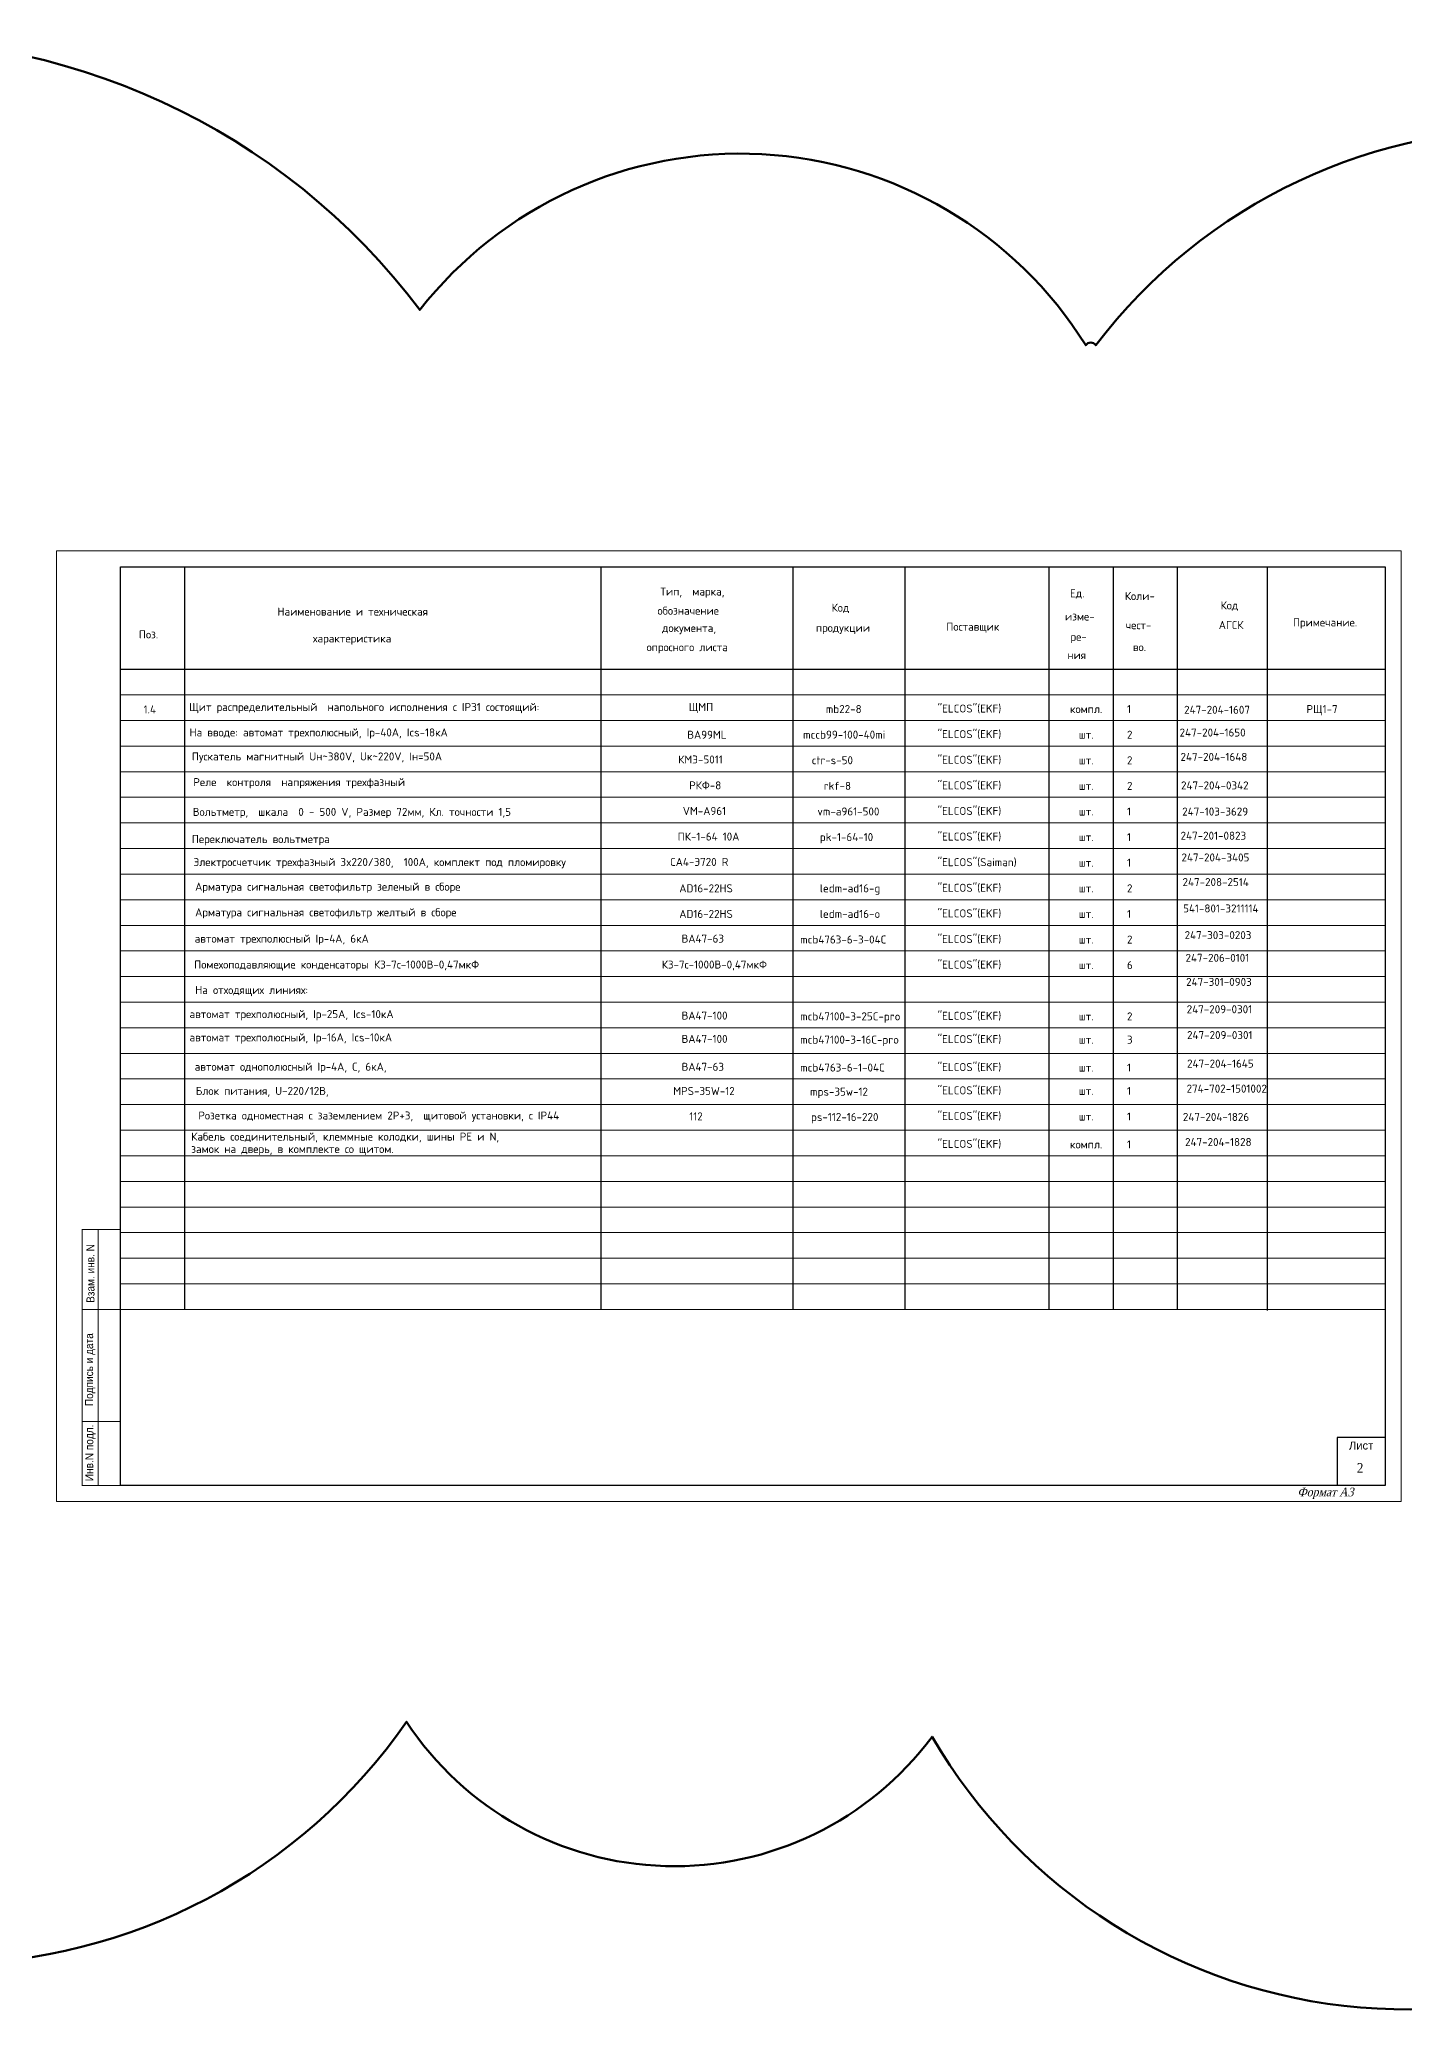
# Model space of a CAD drawing. Header units: millimetres. Extents: x 238368 to 12576735, y -3287118 to 3545602.
# Drawn here: x 5242217 to 5284862, y -2090722 to -2029174 of the extents above; entities that cross this region are included whole.
import ezdxf
from ezdxf.enums import TextEntityAlignment as Align

# ---------------------------------------------------------------- set-up
doc = ezdxf.new("R2010")
doc.units = ezdxf.units.MM
doc.linetypes.add('0', pattern=[0])
doc.layers.get('0').update_dxf_attribs({"lineweight": 13})
for name, color, linetype, lineweight in [('Text standart (rus)', 7, 'Continuous', 13), ('Спецификация ЭЛ', 7, 'Continuous', 0), ('ЭЛ текст', 7, 'Continuous', 20), ('ЭЛ. текст', 7, 'Continuous', 0), ('ЭОМ', 250, 'Continuous', 35)]:
    doc.layers.add(name, color=color, linetype=linetype, lineweight=lineweight)
doc.layers.add('Рамка_чертежа', color=7, linetype='Continuous')
doc.styles.add('Arial', font='arial.ttf')
doc.styles.get("Standard").update_dxf_attribs({"font": 'isocpeur.ttf', "width": 0.8})
doc.styles.add('TNRC', font='times.ttf')

msp = doc.modelspace()

# ---------------------------------------------------------------- linework, layer by layer
at = {"color": 7, "ltscale": 0.3}
for p, q in [((5243554, -2074350), (5243554, -2066361)), ((5244054, -2074350), (5244054, -2066361)), ((5243554, -2072350), (5244754, -2072350)), ((5244054, -2074350), (5243554, -2074350)), ((5244754, -2074350), (5244054, -2074350))]:
    msp.add_line(p, q, dxfattribs=at)
at = {"color": 7, "linetype": 'Continuous', "ltscale": 3, "const_width": 30}
for points in [[(5244754, -2074350), (5243554, -2074350), (5243554, -2066350), (5244754, -2066350)], [(5244054, -2066350), (5244054, -2074350)], [(5243554, -2068850), (5244754, -2068850)], [(5243554, -2072350), (5244754, -2072350)]]:
    msp.add_lwpolyline(points, dxfattribs=at)
at = {"layer": 'Рамка_чертежа', "lineweight": 30}
for p, q in [((5244754, -2074350), (5244754, -2045650)), ((5284254, -2045650), (5284254, -2074350)), ((5282754, -2072850), (5282754, -2074350)), ((5284254, -2072851), (5282754, -2072851)), ((5284254, -2074350), (5244754, -2074350))]:
    msp.add_line(p, q, dxfattribs=at)
at = {"layer": 'Спецификация ЭЛ', "color": 7, "linetype": '0', "lineweight": 18}
for p, q in [((5242754, -2074850), (5242754, -2045150)), ((5242754, -2045150), (5284754, -2045150)), ((5284754, -2074850), (5284754, -2045150)), ((5244754, -2049650), (5284254, -2049650)), ((5244754, -2050450), (5284254, -2050450)), ((5244754, -2051250), (5284254, -2051250)), ((5244754, -2052050), (5284254, -2052050)), ((5244754, -2052850), (5284254, -2052850)), ((5244754, -2053650), (5284254, -2053650)), ((5244754, -2054450), (5284254, -2054450)), ((5244754, -2055250), (5284254, -2055250)), ((5244754, -2056050), (5284254, -2056050)), ((5244754, -2056850), (5284254, -2056850)), ((5244754, -2057650), (5284254, -2057650)), ((5244754, -2058450), (5284254, -2058450)), ((5244754, -2059250), (5284254, -2059250)), ((5244754, -2060050), (5284254, -2060050)), ((5244754, -2060850), (5284254, -2060850)), ((5244754, -2061650), (5284254, -2061650)), ((5244754, -2062450), (5284254, -2062450)), ((5244754, -2063250), (5284254, -2063250)), ((5244754, -2064050), (5284254, -2064050)), ((5244754, -2064850), (5284254, -2064850)), ((5244754, -2065650), (5284254, -2065650)), ((5244754, -2066450), (5284254, -2066450)), ((5244754, -2067250), (5284254, -2067250)), ((5244754, -2068050), (5284254, -2068050)), ((5244754, -2068850), (5284254, -2068850)), ((5284754, -2074850), (5242754, -2074850))]:
    msp.add_line(p, q, dxfattribs=at)
at = {"layer": 'Спецификация ЭЛ', "color": 7, "linetype": '0', "lineweight": 30}
for p, q in [((5244754, -2066950), (5244754, -2045650)), ((5244754, -2045650), (5284254, -2045650)), ((5246754, -2045650), (5246754, -2068850)), ((5259754, -2045650), (5259754, -2068850)), ((5265754, -2045650), (5265754, -2068850)), ((5269254, -2045650), (5269254, -2068850)), ((5273754, -2045650), (5273754, -2068850)), ((5275754, -2045650), (5275754, -2068850)), ((5277754, -2045650), (5277754, -2068850)), ((5280566, -2045684), (5280566, -2068884)), ((5244754, -2048850), (5284254, -2048850))]:
    msp.add_line(p, q, dxfattribs=at)
at = {"layer": 'ЭОМ', "color": 2, "lineweight": 50, "ltscale": 100}
for points in [[(5303265, -2039829, 0.520567), (5275216, -2038726, 0.520567), (5275216, -2038726, 0.520567), (5274901, -2038726, 0.520567), (5254100, -2037624, 0.538933), (5218803, -2039843)], [(5218803, -2039843, 0.417488), (5193476, -2042500, 0.520567), (5191130, -2058755, 0.520567), (5191287, -2069695, 0.520567), (5200513, -2083762, 0.520567), (5224908, -2081886, 0.520567), (5253682, -2081730, 0.520567), (5253682, -2081730, 0.520567), (5270102, -2082199, 0.520567), (5298093, -2084543, 0.520567)]]:
    msp.add_lwpolyline(points, format="xyb", dxfattribs=at)

# ---------------------------------------------------------------- texts
at = {"style": 'Arial'}
msp.add_text('Лист', height=250, dxfattribs=at).set_placement((5283504, -2073100), align=Align.MIDDLE_CENTER)
at = {"lineweight": 15, "style": 'TNRC', "width": 0.9}
msp.add_text('2', height=300, dxfattribs=at).set_placement((5283474, -2073797, -26), align=Align.MIDDLE_CENTER)
at = {"layer": 'Text standart (rus)'}
for s, p in [('Тип,  марка,', (5261612, -2046547)), ('Ед.', (5274408, -2046603)), ('Коли-', (5276123, -2046687)), ('Наименование и техническая', (5249651, -2047174)), ('обозначение', (5261526, -2047146)), ('Код', (5266964, -2047053)), ('Поз.', (5245324, -2047887)), ('документа,', (5261669, -2047687)), ('продукции', (5266473, -2047681)), ('Поставщик', (5270546, -2047645)), ('изме-', (5274254, -2047328)), ('чест-', (5276148, -2047599)), ('Примечание.', (5281373, -2047511)), ('характеристика', (5250764, -2048013)), ('опросного листа', (5261184, -2048286)), ('ре-', (5274426, -2047962)), ('во.', (5276377, -2048284)), ('ния', (5274329, -2048534)), ('1.4', (5245471, -2050231)), ('Щит распределительный  напольного исполнения с IP31 состоящий: ', (5246896, -2050155)), ('ЩМП', (5262499, -2050155)), ('mb22-8', (5266781, -2050218)), (' "ELCOS"(EKF)', (5270114, -2050202)), ('компл.', (5274411, -2050219)), ('1', (5276190, -2050219)), ('РЩ1-7', (5281796, -2050219)), ('На вводе: автомат трехполюсный, Iр-40А, Ics-18кА', (5246906, -2050948)), (' "ELCOS"(EKF)', (5270114, -2051002)), ('ВА99ML', (5262455, -2051021)), ('mccb99-100-40mi ', (5266072, -2051018)), ('шт.', (5274682, -2051019)), ('2', (5276190, -2051019)), ('Пускатель магнитный Uн~380V, Uк~220V, Iн=50А ', (5246979, -2051699)), ('КМЭ-5011', (5262172, -2051794)), ('ctr-s-50', (5266342, -2051818)), (' "ELCOS"(EKF)', (5270114, -2051802)), ('шт.', (5274682, -2051819)), ('2', (5276190, -2051819)), ('Реле  контроля  напряжения трехфазный', (5247024, -2052501)), ('РКФ-8', (5262513, -2052602)), ('rkf-8', (5266721, -2052618)), (' "ELCOS"(EKF)', (5270114, -2052602)), ('шт.', (5274682, -2052619)), ('2', (5276190, -2052619)), ('Вольтметр,  шкала  0 - 500 V, Размер 72мм, Кл. точности 1,5', (5247008, -2053431)), ('VM-A961', (5262314, -2053402)), ('vm-a961-500 ', (5266519, -2053418)), (' "ELCOS"(EKF)', (5270114, -2053402)), ('1', (5276190, -2053419)), ('шт.', (5274682, -2053419)), ('Переключатель вольтметра', (5246978, -2054280)), ('ПК-1-64 10А', (5262155, -2054202)), ('pk-1-64-10 ', (5266595, -2054218)), (' "ELCOS"(EKF)', (5270114, -2054202)), ('шт.', (5274682, -2054219)), ('1', (5276190, -2054219)), ('Электросчетчик трехфазный 3x220/380,  100А, комплект под пломировку', (5247030, -2054998)), (' СА4-Э720 R', (5261766, -2054994)), (' "ELCOS"(Saiman)', (5270114, -2055002)), ('шт.', (5274682, -2055019)), ('1', (5276190, -2055019)), ('Арматура сигнальная светофильтр зеленый в сборе ', (5247082, -2055768)), ('AD16-22HS', (5262205, -2055819)), ('ledm-ad16-g', (5266595, -2055818)), (' "ELCOS"(EKF)', (5270114, -2055802)), ('шт.', (5274682, -2055819)), ('2', (5276190, -2055819)), (' "ELCOS"(EKF)', (5270114, -2056602)), ('Арматура сигнальная светофильтр желтый в сборе ', (5247082, -2056568)), ('AD16-22HS', (5262205, -2056619)), ('ledm-ad16-o', (5266595, -2056618)), ('шт.', (5274682, -2056619)), ('1', (5276190, -2056619)), ('автомат трехполюсный Iр-4А, 6кA', (5247066, -2057391)), ('ВА47-63', (5262278, -2057390)), ('mcb4763-6-3-04C', (5265980, -2057418)), (' "ELCOS"(EKF)', (5270114, -2057402)), ('шт.', (5274682, -2057419)), ('2', (5276190, -2057419)), ('Помехоподавляющие конденсаторы К3-7с-1000В-0,47мкФ ', (5247052, -2058200)), ('К3-7с-1000В-0,47мкФ ', (5261658, -2058200)), (' "ELCOS"(EKF)', (5270114, -2058202)), ('шт.', (5274682, -2058219)), ('6', (5276190, -2058219)), ('На отходящих линиях: ', (5247083, -2058995)), ('автомат трехполюсный, Iр-25А, Ics-10кА', (5246906, -2059748)), ('ВА47-100', (5262278, -2059794)), ('mcb47100-3-25C-pro', (5265980, -2059818)), (' "ELCOS"(EKF)', (5270114, -2059802)), ('шт.', (5274682, -2059819)), ('2', (5276190, -2059819)), ('автомат трехполюсный, Iр-16А, Ics-10кА', (5246906, -2060476)), ('ВА47-100', (5262278, -2060522)), ('mcb47100-3-16C-pro', (5265980, -2060546)), (' "ELCOS"(EKF)', (5270114, -2060530)), ('шт.', (5274682, -2060547)), ('3', (5276190, -2060547)), ('автомат однополюсный Iр-4А, С, 6кA,', (5247066, -2061391)), ('ВА47-63', (5262278, -2061394)), ('mcb4763-6-1-04C', (5265980, -2061418)), (' "ELCOS"(EKF)', (5270114, -2061402)), ('1', (5276190, -2061419)), (' "ELCOS"(EKF)', (5270114, -2062130)), ('шт.', (5274682, -2061419)), ('Блок питания, U-220/12В, ', (5247101, -2062148)), ('MPS-35W-12', (5262017, -2062151)), ('mps-35w-12', (5266289, -2062171)), ('шт.', (5274682, -2062147)), ('1', (5276190, -2062147)), ('Розетка одноместная с заземлением 2Р+З,  щитовой установки, с IP44 ', (5247180, -2062916)), ('112', (5262517, -2062942)), ('ps-112-16-220', (5266319, -2062962)), (' "ELCOS"(EKF)', (5270114, -2062930)), ('шт.', (5274682, -2062947)), ('1', (5276190, -2062947)), ('Кабель соединительный, клеммные колодки, шины PE и N, ', (5246958, -2063575)), (' "ELCOS"(EKF)', (5270114, -2063802)), ('компл.', (5274411, -2063819)), ('1', (5276190, -2063819)), ('замок на дверь, в комплекте со щитом.', (5246958, -2063962))]:
    msp.add_text(s, height=250, dxfattribs=at).set_placement(p)
at = {"layer": 'Text standart (rus)', "color": 0}
for s, p in [('Код ', (5279114, -2046981)), ('АГСК', (5279057, -2047594)), ('247-204-1607', (5277975, -2050241)), (' 247-204-1650', (5277674, -2050952)), (' 247-204-1648', (5277703, -2051712)), ('247-204-0342', (5277878, -2052604)), ('247-103-3629', (5277916, -2053421)), ('247-201-0823', (5277864, -2054175)), ('247-204-3405', (5277892, -2054854)), ('247-208-2514', (5277925, -2055624)), ('541-801-3211114', (5277943, -2056448)), ('247-303-0203', (5277990, -2057281)), ('247-206-0101', (5278018, -2057990)), ('247-301-0903', (5278037, -2058742)), ('247-209-0301', (5278056, -2059597)), ('247-209-0301', (5278066, -2060403)), ('247-204-1645', (5278067, -2061294)), ('274-702-1501002', (5278052, -2062077)), ('247-204-1826', (5277936, -2062961)), ('247-204-1828', (5278004, -2063745))]:
    msp.add_text(s, height=250, dxfattribs=at).set_placement(p)
at = {"layer": 'ЭЛ текст', "color": 7, "lineweight": 18, "style": 'TNRC', "oblique": 15, "width": 0.9}
msp.add_text('Формат А3', height=270, dxfattribs=at).set_placement((5281515, -2074687))
at = {"layer": 'ЭЛ. текст', "color": 7, "linetype": '0', "lineweight": 18, "style": 'Arial', "width": 0.9}
for s, p in [('Взам. инв. N', (5243937, -2068645)), ('Подпись и дата', (5243895, -2071870)), ('Инв.N подл.', (5243899, -2074214))]:
    msp.add_text(s, height=250, rotation=90, dxfattribs=at).set_placement(p)

doc.saveas('drawing.dxf')
